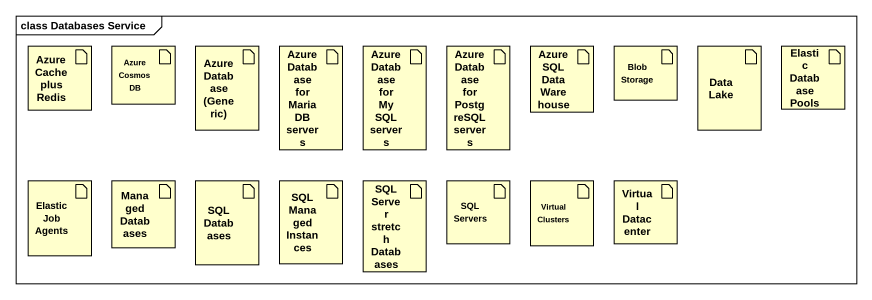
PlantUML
@startuml
mainframe class Databases Service
artifact "Azure Cache plus Redis" as Azure_Cache_plus_Redis
artifact "Azure Cosmos DB" as Azure_Cosmos_DB
artifact "Azure Database (Generic)" as Azure_Database_Generic
artifact "Azure Database for MariaDB servers" as Azure_Database_for_MariaDB
artifact "Azure Database for MySQL servers" as Azure_Database_for_MySQL
artifact "Azure Database for PostgreSQL servers" as Azure_Database_for
artifact "Azure SQL DataWarehouse" as Azure_SQL_DataWarehouse
artifact "Blob Storage" as Blob_Storage
artifact "Data Lake" as Data_Lake
artifact "Elastic Database Pools" as Elastic_Database_Pools
artifact "Elastic Job Agents" as Elastic_Job_Agents
artifact "Managed Databases" as Managed_Databases
artifact "SQL Databases" as SQL_Databases
artifact "SQL Managed Instances" as SQL_Managed_Instances
artifact "SQL Server stretch Databases" as SQL_Server_stretch_Databases
artifact "SQL Servers" as SQL_Servers
artifact "Virtual Clusters" as Virtual_Clusters
artifact "Virtual Datacenter" as Virtual_Datacenter
@enduml
